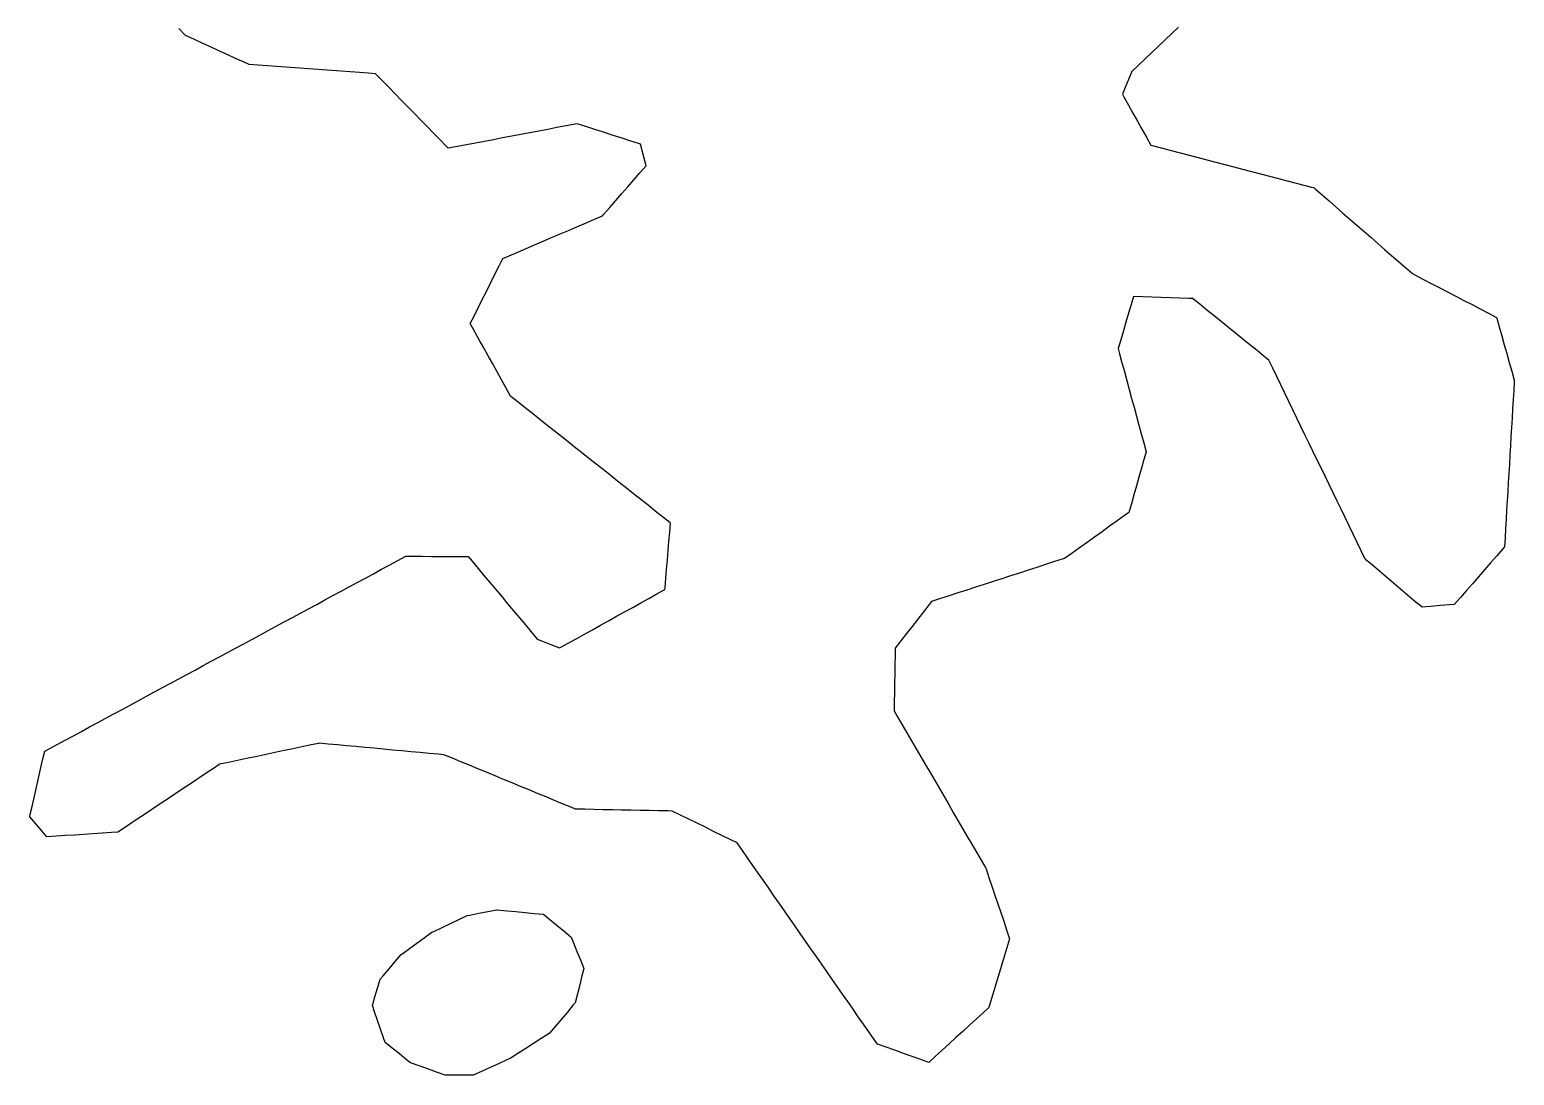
# Model space of a CAD drawing. Header units: millimetres. Extents: x 165 to 2352, y 1753 to 3323.
# Drawn here: x 1436.9 to 1598, y 2391 to 2504.5 of the extents above; entities that cross this region are included whole.
import ezdxf

# ---------------------------------------------------------------- set-up
doc = ezdxf.new("R2010")
doc.units = ezdxf.units.MM
for name, color, linetype in [('ALL_HOLES', 1, 'Continuous'), ('ALL_ISLANDS', 7, 'Continuous'), ('OUTLINE_ISLAND_01', 7, 'Continuous'), ('OUTLINE_ISLAND_01_HOLE_42', 1, 'Continuous')]:
    doc.layers.add(name, color=color, linetype=linetype)

msp = doc.modelspace()

# ---------------------------------------------------------------- linework, layer by layer
at = {"layer": 'ALL_HOLES'}
msp.add_lwpolyline([(1474.0909, 2398.589), (1474.3782, 2399.5468), (1474.6656, 2400.5047), (1474.9529, 2401.4625), (1475.2716, 2401.8383), (1475.9183, 2402.601), (1476.565, 2403.3638), (1477.2117, 2404.1265), (1477.3022, 2404.1923), (1478.1109, 2404.7805), (1478.9196, 2405.3686), (1479.7284, 2405.9568), (1480.5371, 2406.545), (1480.7609, 2406.6512), (1481.6643, 2407.0799), (1482.5678, 2407.5087), (1483.4712, 2407.9374), (1484.3746, 2408.3662), (1484.6672, 2408.4227), (1485.649, 2408.6127), (1486.6308, 2408.8026), (1487.6126, 2408.9925), (1487.6715, 2408.9868), (1488.6669, 2408.8909), (1489.6623, 2408.7951), (1490.6577, 2408.6992), (1491.6531, 2408.6034), (1492.6485, 2408.5075), (1493.3535, 2407.9278), (1494.1259, 2407.2926), (1494.8983, 2406.6575), (1495.6707, 2406.0223), (1495.9196, 2405.4019), (1496.2918, 2404.4738), (1496.664, 2403.5456), (1497.0363, 2402.6175), (1496.8337, 2401.8208), (1496.5874, 2400.8516), (1496.341, 2399.8824), (1496.0946, 2398.9132), (1495.8901, 2398.6685), (1495.2488, 2397.9012), (1494.6075, 2397.1339), (1493.9662, 2396.3666), (1493.3249, 2395.5993), (1493.257, 2395.556), (1492.4142, 2395.0179), (1491.5713, 2394.4798), (1490.7284, 2393.9417), (1489.8855, 2393.4036), (1489.0426, 2392.8655), (1488.6792, 2392.7002), (1487.769, 2392.2861), (1486.8587, 2391.872), (1485.9485, 2391.4579), (1485.0383, 2391.0438), (1484.0706, 2391.0405), (1483.0706, 2391.037), (1482.0706, 2391.0336), (1482, 2391.0585), (1481.0567, 2391.3906), (1480.1135, 2391.7227), (1479.1703, 2392.0549), (1478.227, 2392.387), (1477.8115, 2392.72), (1477.0311, 2393.3453), (1476.2507, 2393.9707), (1475.4704, 2394.596), (1475.2993, 2395.091), (1474.9728, 2396.0362), (1474.6463, 2396.9814), (1474.3197, 2397.9266)], close=True, dxfattribs=at)
at = {"layer": 'ALL_ISLANDS'}
msp.add_lwpolyline([(1561.5682, 2504.7326), (1560.84, 2504.0472), (1560.1118, 2503.3619), (1559.3836, 2502.6765), (1558.6554, 2501.9912), (1557.9272, 2501.3058), (1557.1989, 2500.6205), (1556.4707, 2499.9351), (1556.2205, 2499.3181), (1555.8446, 2498.3914), (1555.4687, 2497.4647), (1555.6334, 2497.1705), (1556.1218, 2496.2979), (1556.6102, 2495.4252), (1557.0987, 2494.5526), (1557.5871, 2493.68), (1558.0755, 2492.8074), (1558.5639, 2491.9348), (1558.8361, 2491.8638), (1559.8037, 2491.6112), (1560.7713, 2491.3587), (1561.7389, 2491.1061), (1562.7065, 2490.8536), (1563.6741, 2490.6011), (1564.6416, 2490.3485), (1565.6092, 2490.096), (1566.5768, 2489.8434), (1567.5444, 2489.5909), (1568.512, 2489.3383), (1569.4796, 2489.0858), (1570.4472, 2488.8333), (1571.4147, 2488.5807), (1572.3823, 2488.3282), (1573.3499, 2488.0756), (1574.3175, 2487.8231), (1575.2851, 2487.5705), (1576.2527, 2487.318), (1576.381, 2487.2061), (1577.1346, 2486.5488), (1577.8882, 2485.8914), (1578.6418, 2485.2341), (1579.3954, 2484.5768), (1580.149, 2483.9194), (1580.9026, 2483.2621), (1581.6562, 2482.6048), (1582.4098, 2481.9475), (1583.1634, 2481.2901), (1583.917, 2480.6328), (1584.6706, 2479.9755), (1585.4242, 2479.3181), (1586.1778, 2478.6608), (1586.9314, 2478.0035), (1587.1852, 2477.8715), (1588.0724, 2477.4101), (1588.9595, 2476.9486), (1589.8467, 2476.4872), (1590.7339, 2476.0257), (1591.621, 2475.5643), (1592.5082, 2475.1028), (1593.3954, 2474.6414), (1594.2825, 2474.1799), (1595.1697, 2473.7185), (1596.0569, 2473.257), (1596.0778, 2473.183), (1596.3499, 2472.2207), (1596.622, 2471.2584), (1596.8941, 2470.2962), (1597.1662, 2469.3339), (1597.4383, 2468.3716), (1597.7104, 2467.4093), (1597.9825, 2466.4471), (1597.9749, 2466.3187), (1597.9162, 2465.3205), (1597.8575, 2464.3222), (1597.7987, 2463.3239), (1597.74, 2462.3256), (1597.6813, 2461.3274), (1597.6226, 2460.3291), (1597.5638, 2459.3308), (1597.5051, 2458.3325), (1597.4464, 2457.3343), (1597.3876, 2456.336), (1597.3289, 2455.3377), (1597.2702, 2454.3394), (1597.2114, 2453.3412), (1597.1527, 2452.3429), (1597.094, 2451.3446), (1597.0352, 2450.3463), (1596.9765, 2449.3481), (1596.9178, 2448.3498), (1596.7305, 2448.1352), (1596.0731, 2447.3818), (1595.4156, 2446.6283), (1594.7581, 2445.8748), (1594.1006, 2445.1213), (1593.4432, 2444.3679), (1592.7857, 2443.6144), (1592.1282, 2442.8609), (1591.4707, 2442.1074), (1590.9376, 2442.0659), (1589.9406, 2441.9884), (1588.9436, 2441.9108), (1587.9466, 2441.8332), (1587.9343, 2441.8436), (1587.1708, 2442.4894), (1586.4074, 2443.1352), (1585.6439, 2443.7811), (1584.8804, 2444.4269), (1584.1169, 2445.0727), (1583.3534, 2445.7185), (1582.5899, 2446.3643), (1581.8264, 2447.0101), (1581.8128, 2447.0382), (1581.3764, 2447.938), (1580.94, 2448.8377), (1580.5036, 2449.7375), (1580.0672, 2450.6372), (1579.6308, 2451.537), (1579.1944, 2452.4367), (1578.758, 2453.3365), (1578.3216, 2454.2363), (1577.8852, 2455.136), (1577.4489, 2456.0358), (1577.0125, 2456.9355), (1576.5761, 2457.8353), (1576.1397, 2458.735), (1575.7033, 2459.6348), (1575.2669, 2460.5346), (1574.8305, 2461.4343), (1574.3941, 2462.3341), (1573.9577, 2463.2338), (1573.5213, 2464.1336), (1573.0849, 2465.0333), (1572.6485, 2465.9331), (1572.2121, 2466.8328), (1571.7757, 2467.7326), (1571.3393, 2468.6324), (1570.8516, 2469.0265), (1570.0738, 2469.655), (1569.2961, 2470.2836), (1568.5183, 2470.9121), (1567.7405, 2471.5407), (1566.9627, 2472.1692), (1566.185, 2472.7978), (1565.4072, 2473.4263), (1564.6294, 2474.0548), (1563.8516, 2474.6834), (1563.0739, 2475.3119), (1562.6702, 2475.3247), (1561.6708, 2475.3565), (1560.6713, 2475.3882), (1559.6718, 2475.4199), (1558.6723, 2475.4517), (1557.6728, 2475.4834), (1556.6733, 2475.5152), (1556.4206, 2474.6617), (1556.1366, 2473.7029), (1555.8527, 2472.744), (1555.5688, 2471.7852), (1555.2848, 2470.8263), (1555.0009, 2469.8675), (1555.1549, 2469.3007), (1555.4171, 2468.3357), (1555.6793, 2467.3707), (1555.9416, 2466.4057), (1556.2038, 2465.4407), (1556.466, 2464.4757), (1556.7282, 2463.5107), (1556.9904, 2462.5457), (1557.2526, 2461.5807), (1557.5148, 2460.6157), (1557.7771, 2459.6506), (1558.0393, 2458.6856), (1557.8049, 2457.8547), (1557.5334, 2456.8923), (1557.2619, 2455.9298), (1556.9904, 2454.9674), (1556.7189, 2454.0049), (1556.4474, 2453.0425), (1556.1759, 2452.0801), (1555.7106, 2451.7495), (1554.8953, 2451.1704), (1554.0801, 2450.5912), (1553.2648, 2450.0121), (1552.4496, 2449.433), (1551.6343, 2448.8539), (1550.8191, 2448.2748), (1550.0038, 2447.6957), (1549.1886, 2447.1165), (1549.0399, 2447.0683), (1548.0887, 2446.7597), (1547.1375, 2446.451), (1546.1863, 2446.1424), (1545.2352, 2445.8338), (1544.284, 2445.5251), (1543.3328, 2445.2165), (1542.3816, 2444.9079), (1541.4304, 2444.5993), (1540.4792, 2444.2906), (1539.5281, 2443.982), (1538.5769, 2443.6734), (1537.6257, 2443.3648), (1536.6745, 2443.0561), (1535.7233, 2442.7475), (1534.7721, 2442.4389), (1534.5115, 2442.1053), (1533.8959, 2441.3173), (1533.2802, 2440.5292), (1532.6646, 2439.7412), (1532.0489, 2438.9532), (1531.4333, 2438.1652), (1530.8176, 2437.3772), (1530.8038, 2436.5744), (1530.7865, 2435.5745), (1530.7693, 2434.5747), (1530.7521, 2433.5748), (1530.7349, 2432.575), (1530.7176, 2431.5751), (1530.7004, 2430.5753), (1531.0827, 2429.9187), (1531.5859, 2429.0545), (1532.0891, 2428.1904), (1532.5923, 2427.3262), (1533.0956, 2426.4621), (1533.5988, 2425.5979), (1534.102, 2424.7337), (1534.6052, 2423.8696), (1535.1084, 2423.0054), (1535.6116, 2422.1412), (1536.1148, 2421.2771), (1536.618, 2420.4129), (1537.1212, 2419.5487), (1537.6244, 2418.6846), (1538.1276, 2417.8204), (1538.6308, 2416.9562), (1539.1341, 2416.0921), (1539.6373, 2415.2279), (1540.1405, 2414.3637), (1540.6437, 2413.4996), (1540.667, 2413.4305), (1540.9866, 2412.483), (1541.3063, 2411.5355), (1541.6259, 2410.5879), (1541.9456, 2409.6404), (1542.2653, 2408.6929), (1542.5849, 2407.7454), (1542.9046, 2406.7978), (1543.2242, 2405.8503), (1542.9993, 2405.1013), (1542.7116, 2404.1436), (1542.4239, 2403.1858), (1542.1362, 2402.2281), (1541.8485, 2401.2704), (1541.5609, 2400.3127), (1541.2732, 2399.3549), (1540.9855, 2398.3972), (1540.3582, 2397.8242), (1539.6198, 2397.1498), (1538.8815, 2396.4754), (1538.1431, 2395.801), (1537.4048, 2395.1266), (1536.6664, 2394.4522), (1535.9281, 2393.7778), (1535.1897, 2393.1034), (1534.4513, 2392.4289), (1533.5863, 2392.739), (1532.645, 2393.0765), (1531.7036, 2393.4139), (1530.7623, 2393.7514), (1529.8209, 2394.0888), (1528.8796, 2394.4262), (1528.5306, 2394.9267), (1527.9587, 2395.747), (1527.3868, 2396.5673), (1526.8148, 2397.3876), (1526.2429, 2398.2079), (1525.671, 2399.0282), (1525.0991, 2399.8485), (1524.5271, 2400.6688), (1523.9552, 2401.4891), (1523.3833, 2402.3094), (1522.8113, 2403.1297), (1522.2394, 2403.95), (1521.6675, 2404.7703), (1521.0955, 2405.5906), (1520.5236, 2406.4109), (1519.9517, 2407.2312), (1519.3797, 2408.0515), (1518.8078, 2408.8718), (1518.2359, 2409.6921), (1517.6639, 2410.5124), (1517.092, 2411.3328), (1516.5201, 2412.1531), (1515.9481, 2412.9734), (1515.3762, 2413.7937), (1514.8043, 2414.614), (1514.2324, 2415.4343), (1513.6604, 2416.2546), (1512.9147, 2416.6197), (1512.0166, 2417.0595), (1511.1185, 2417.4993), (1510.2204, 2417.9391), (1509.3223, 2418.3789), (1508.4242, 2418.8186), (1507.5261, 2419.2584), (1506.628, 2419.6982), (1506.1349, 2419.7082), (1505.1351, 2419.7284), (1504.1353, 2419.7486), (1503.1355, 2419.7687), (1502.1357, 2419.7889), (1501.1359, 2419.8091), (1500.1361, 2419.8293), (1499.1363, 2419.8495), (1498.1365, 2419.8697), (1497.1367, 2419.8899), (1496.1369, 2419.9101), (1495.7176, 2420.0834), (1494.7934, 2420.4654), (1493.8693, 2420.8474), (1492.9451, 2421.2294), (1492.0209, 2421.6114), (1491.0968, 2421.9934), (1490.1726, 2422.3754), (1489.2484, 2422.7574), (1488.3243, 2423.1394), (1487.4001, 2423.5214), (1486.476, 2423.9034), (1485.5518, 2424.2854), (1484.6276, 2424.6674), (1483.7035, 2425.0494), (1482.7793, 2425.4314), (1481.8551, 2425.8134), (1481.262, 2425.8679), (1480.2662, 2425.9594), (1479.2704, 2426.0508), (1478.2746, 2426.1423), (1477.2787, 2426.2338), (1476.2829, 2426.3252), (1475.2871, 2426.4167), (1474.2913, 2426.5082), (1473.2955, 2426.5996), (1472.2997, 2426.6911), (1471.3039, 2426.7826), (1470.3081, 2426.874), (1469.3123, 2426.9655), (1468.3165, 2427.057), (1468.2659, 2427.0463), (1467.2875, 2426.8398), (1466.309, 2426.6333), (1465.3306, 2426.4268), (1464.3521, 2426.2202), (1463.3737, 2426.0137), (1462.3952, 2425.8072), (1461.4168, 2425.6007), (1460.4384, 2425.3942), (1459.4599, 2425.1877), (1458.4815, 2424.9811), (1457.503, 2424.7746), (1457.2773, 2424.6239), (1456.4456, 2424.0687), (1455.6139, 2423.5134), (1454.7823, 2422.9581), (1453.9506, 2422.4029), (1453.1189, 2421.8476), (1452.2872, 2421.2923), (1451.4556, 2420.7371), (1450.6239, 2420.1818), (1449.7922, 2419.6265), (1448.9605, 2419.0713), (1448.1289, 2418.516), (1447.2972, 2417.9607), (1446.4655, 2417.4055), (1445.7766, 2417.3607), (1444.7787, 2417.2959), (1443.7808, 2417.231), (1442.7829, 2417.1662), (1441.785, 2417.1013), (1440.7871, 2417.0365), (1439.7892, 2416.9716), (1438.7913, 2416.9068), (1438.2288, 2417.5547), (1437.5732, 2418.3098), (1436.9176, 2419.0649), (1436.9869, 2419.3681), (1437.2098, 2420.343), (1437.4327, 2421.3178), (1437.6556, 2422.2927), (1437.8785, 2423.2675), (1438.1014, 2424.2423), (1438.3243, 2425.2172), (1438.5472, 2426.192), (1439.0229, 2426.4489), (1439.9028, 2426.9239), (1440.7828, 2427.399), (1441.6627, 2427.8741), (1442.5427, 2428.3492), (1443.4226, 2428.8243), (1444.3026, 2429.2993), (1445.1825, 2429.7744), (1446.0624, 2430.2495), (1446.9424, 2430.7246), (1447.8223, 2431.1997), (1448.7023, 2431.6747), (1449.5822, 2432.1498), (1450.4622, 2432.6249), (1451.3421, 2433.1), (1452.222, 2433.5751), (1453.102, 2434.0502), (1453.9819, 2434.5252), (1454.8619, 2435.0003), (1455.7418, 2435.4754), (1456.6218, 2435.9505), (1457.5017, 2436.4256), (1458.3816, 2436.9006), (1459.2616, 2437.3757), (1460.1415, 2437.8508), (1461.0215, 2438.3259), (1461.9014, 2438.801), (1462.7813, 2439.276), (1463.6613, 2439.7511), (1464.5412, 2440.2262), (1465.4212, 2440.7013), (1466.3011, 2441.1764), (1467.1811, 2441.6514), (1468.061, 2442.1265), (1468.9409, 2442.6016), (1469.8209, 2443.0767), (1470.7008, 2443.5518), (1471.5808, 2444.0268), (1472.4607, 2444.5019), (1473.3407, 2444.977), (1474.2206, 2445.4521), (1475.1005, 2445.9272), (1475.9805, 2446.4022), (1476.8604, 2446.8773), (1477.7404, 2447.3524), (1478.4974, 2447.3468), (1479.4974, 2447.3394), (1480.4974, 2447.332), (1481.4974, 2447.3247), (1482.4973, 2447.3173), (1483.4973, 2447.3099), (1484.4973, 2447.3025), (1484.9186, 2446.7991), (1485.5604, 2446.0323), (1486.2022, 2445.2654), (1486.8441, 2444.4986), (1487.4859, 2443.7317), (1488.1277, 2442.9648), (1488.7695, 2442.198), (1489.4113, 2441.4311), (1490.0532, 2440.6643), (1490.695, 2439.8974), (1491.3368, 2439.1306), (1491.9786, 2438.3637), (1492.5414, 2438.1387), (1493.47, 2437.7675), (1494.3985, 2437.3962), (1494.4665, 2437.4339), (1495.3412, 2437.9187), (1496.2158, 2438.4035), (1497.0904, 2438.8883), (1497.9651, 2439.373), (1498.8397, 2439.8578), (1499.7143, 2440.3426), (1500.589, 2440.8274), (1501.4636, 2441.3122), (1502.3382, 2441.797), (1503.2129, 2442.2817), (1504.0875, 2442.7665), (1504.9621, 2443.2513), (1505.8368, 2443.7361), (1505.8559, 2443.967), (1505.9386, 2444.9635), (1506.0213, 2445.9601), (1506.104, 2446.9567), (1506.1867, 2447.9533), (1506.2694, 2448.9498), (1506.3521, 2449.9464), (1506.4348, 2450.943), (1506.3526, 2451.0082), (1505.5691, 2451.6296), (1504.7856, 2452.251), (1504.0022, 2452.8724), (1503.2187, 2453.4938), (1502.4352, 2454.1153), (1501.6517, 2454.7367), (1500.8682, 2455.3581), (1500.0848, 2455.9795), (1499.3013, 2456.6009), (1498.5178, 2457.2223), (1497.7343, 2457.8438), (1496.9508, 2458.4652), (1496.1674, 2459.0866), (1495.3839, 2459.708), (1494.6004, 2460.3294), (1493.8169, 2460.9509), (1493.0335, 2461.5723), (1492.25, 2462.1937), (1491.4665, 2462.8151), (1490.683, 2463.4365), (1489.8995, 2464.058), (1489.1161, 2464.6794), (1489.0939, 2464.7191), (1488.6076, 2465.5929), (1488.1213, 2466.4667), (1487.6351, 2467.3405), (1487.1488, 2468.2143), (1486.6625, 2469.0881), (1486.1762, 2469.9619), (1485.6899, 2470.8357), (1485.2036, 2471.7095), (1484.7173, 2472.5833), (1485.1236, 2473.396), (1485.5708, 2474.2904), (1486.018, 2475.1849), (1486.4652, 2476.0793), (1486.9124, 2476.9738), (1487.3595, 2477.8682), (1487.8067, 2478.7626), (1488.2539, 2479.6571), (1488.9384, 2479.9497), (1489.8579, 2480.3428), (1490.7774, 2480.7359), (1491.6969, 2481.129), (1492.6164, 2481.5221), (1493.5359, 2481.9152), (1494.4554, 2482.3083), (1495.3748, 2482.7014), (1496.2943, 2483.0945), (1497.2138, 2483.4876), (1498.1333, 2483.8807), (1499.0528, 2484.2738), (1499.1831, 2484.4232), (1499.84, 2485.1772), (1500.497, 2485.9311), (1501.1539, 2486.6851), (1501.8109, 2487.439), (1502.4678, 2488.1929), (1503.1247, 2488.9469), (1503.7817, 2489.7008), (1503.6752, 2490.1157), (1503.4267, 2491.0843), (1503.1781, 2492.0529), (1502.9795, 2492.1169), (1502.0277, 2492.4238), (1501.0759, 2492.7306), (1500.1242, 2493.0375), (1499.1724, 2493.3443), (1498.2207, 2493.6512), (1497.2689, 2493.958), (1496.3172, 2494.2649), (1496.0845, 2494.2206), (1495.1021, 2494.0338), (1494.1197, 2493.847), (1493.1373, 2493.6602), (1492.1549, 2493.4734), (1491.1725, 2493.2866), (1490.1901, 2493.0998), (1489.2077, 2492.913), (1488.2253, 2492.7261), (1487.2429, 2492.5393), (1486.2605, 2492.3525), (1485.2781, 2492.1657), (1484.2957, 2491.9789), (1483.3133, 2491.7921), (1482.3309, 2491.6053), (1482.117, 2491.8245), (1481.4184, 2492.54), (1480.7199, 2493.2556), (1480.0213, 2493.9712), (1479.3228, 2494.6867), (1478.6242, 2495.4023), (1477.9257, 2496.1178), (1477.2271, 2496.8334), (1476.5286, 2497.549), (1475.83, 2498.2645), (1475.1315, 2498.9801), (1474.4329, 2499.6957), (1473.6841, 2499.7497), (1472.6866, 2499.8216), (1471.6892, 2499.8936), (1470.6918, 2499.9655), (1469.6944, 2500.0375), (1468.697, 2500.1094), (1467.6996, 2500.1813), (1466.7022, 2500.2533), (1465.7048, 2500.3252), (1464.7074, 2500.3972), (1463.71, 2500.4691), (1462.7126, 2500.5411), (1461.7152, 2500.613), (1460.7177, 2500.6849), (1460.1731, 2500.9336), (1459.2633, 2501.3488), (1458.3536, 2501.7641), (1457.4439, 2502.1793), (1456.5342, 2502.5945), (1455.6245, 2503.0098), (1454.7148, 2503.425), (1453.8051, 2503.8403), (1453.7819, 2503.8658), (1453.1095, 2504.606)], dxfattribs=at)
at = {"layer": 'OUTLINE_ISLAND_01'}
msp.add_lwpolyline([(1561.5682, 2504.7326), (1560.84, 2504.0472), (1560.1118, 2503.3619), (1559.3836, 2502.6765), (1558.6554, 2501.9912), (1557.9272, 2501.3058), (1557.1989, 2500.6205), (1556.4707, 2499.9351), (1556.2205, 2499.3181), (1555.8446, 2498.3914), (1555.4687, 2497.4647), (1555.6334, 2497.1705), (1556.1218, 2496.2979), (1556.6102, 2495.4252), (1557.0987, 2494.5526), (1557.5871, 2493.68), (1558.0755, 2492.8074), (1558.5639, 2491.9348), (1558.8361, 2491.8638), (1559.8037, 2491.6112), (1560.7713, 2491.3587), (1561.7389, 2491.1061), (1562.7065, 2490.8536), (1563.6741, 2490.6011), (1564.6416, 2490.3485), (1565.6092, 2490.096), (1566.5768, 2489.8434), (1567.5444, 2489.5909), (1568.512, 2489.3383), (1569.4796, 2489.0858), (1570.4472, 2488.8333), (1571.4147, 2488.5807), (1572.3823, 2488.3282), (1573.3499, 2488.0756), (1574.3175, 2487.8231), (1575.2851, 2487.5705), (1576.2527, 2487.318), (1576.381, 2487.2061), (1577.1346, 2486.5488), (1577.8882, 2485.8914), (1578.6418, 2485.2341), (1579.3954, 2484.5768), (1580.149, 2483.9194), (1580.9026, 2483.2621), (1581.6562, 2482.6048), (1582.4098, 2481.9475), (1583.1634, 2481.2901), (1583.917, 2480.6328), (1584.6706, 2479.9755), (1585.4242, 2479.3181), (1586.1778, 2478.6608), (1586.9314, 2478.0035), (1587.1852, 2477.8715), (1588.0724, 2477.4101), (1588.9595, 2476.9486), (1589.8467, 2476.4872), (1590.7339, 2476.0257), (1591.621, 2475.5643), (1592.5082, 2475.1028), (1593.3954, 2474.6414), (1594.2825, 2474.1799), (1595.1697, 2473.7185), (1596.0569, 2473.257), (1596.0778, 2473.183), (1596.3499, 2472.2207), (1596.622, 2471.2584), (1596.8941, 2470.2962), (1597.1662, 2469.3339), (1597.4383, 2468.3716), (1597.7104, 2467.4093), (1597.9825, 2466.4471), (1597.9749, 2466.3187), (1597.9162, 2465.3205), (1597.8575, 2464.3222), (1597.7987, 2463.3239), (1597.74, 2462.3256), (1597.6813, 2461.3274), (1597.6226, 2460.3291), (1597.5638, 2459.3308), (1597.5051, 2458.3325), (1597.4464, 2457.3343), (1597.3876, 2456.336), (1597.3289, 2455.3377), (1597.2702, 2454.3394), (1597.2114, 2453.3412), (1597.1527, 2452.3429), (1597.094, 2451.3446), (1597.0352, 2450.3463), (1596.9765, 2449.3481), (1596.9178, 2448.3498), (1596.7305, 2448.1352), (1596.0731, 2447.3818), (1595.4156, 2446.6283), (1594.7581, 2445.8748), (1594.1006, 2445.1213), (1593.4432, 2444.3679), (1592.7857, 2443.6144), (1592.1282, 2442.8609), (1591.4707, 2442.1074), (1590.9376, 2442.0659), (1589.9406, 2441.9884), (1588.9436, 2441.9108), (1587.9466, 2441.8332), (1587.9343, 2441.8436), (1587.1708, 2442.4894), (1586.4074, 2443.1352), (1585.6439, 2443.7811), (1584.8804, 2444.4269), (1584.1169, 2445.0727), (1583.3534, 2445.7185), (1582.5899, 2446.3643), (1581.8264, 2447.0101), (1581.8128, 2447.0382), (1581.3764, 2447.938), (1580.94, 2448.8377), (1580.5036, 2449.7375), (1580.0672, 2450.6372), (1579.6308, 2451.537), (1579.1944, 2452.4367), (1578.758, 2453.3365), (1578.3216, 2454.2363), (1577.8852, 2455.136), (1577.4489, 2456.0358), (1577.0125, 2456.9355), (1576.5761, 2457.8353), (1576.1397, 2458.735), (1575.7033, 2459.6348), (1575.2669, 2460.5346), (1574.8305, 2461.4343), (1574.3941, 2462.3341), (1573.9577, 2463.2338), (1573.5213, 2464.1336), (1573.0849, 2465.0333), (1572.6485, 2465.9331), (1572.2121, 2466.8328), (1571.7757, 2467.7326), (1571.3393, 2468.6324), (1570.8516, 2469.0265), (1570.0738, 2469.655), (1569.2961, 2470.2836), (1568.5183, 2470.9121), (1567.7405, 2471.5407), (1566.9627, 2472.1692), (1566.185, 2472.7978), (1565.4072, 2473.4263), (1564.6294, 2474.0548), (1563.8516, 2474.6834), (1563.0739, 2475.3119), (1562.6702, 2475.3247), (1561.6708, 2475.3565), (1560.6713, 2475.3882), (1559.6718, 2475.4199), (1558.6723, 2475.4517), (1557.6728, 2475.4834), (1556.6733, 2475.5152), (1556.4206, 2474.6617), (1556.1366, 2473.7029), (1555.8527, 2472.744), (1555.5688, 2471.7852), (1555.2848, 2470.8263), (1555.0009, 2469.8675), (1555.1549, 2469.3007), (1555.4171, 2468.3357), (1555.6793, 2467.3707), (1555.9416, 2466.4057), (1556.2038, 2465.4407), (1556.466, 2464.4757), (1556.7282, 2463.5107), (1556.9904, 2462.5457), (1557.2526, 2461.5807), (1557.5148, 2460.6157), (1557.7771, 2459.6506), (1558.0393, 2458.6856), (1557.8049, 2457.8547), (1557.5334, 2456.8923), (1557.2619, 2455.9298), (1556.9904, 2454.9674), (1556.7189, 2454.0049), (1556.4474, 2453.0425), (1556.1759, 2452.0801), (1555.7106, 2451.7495), (1554.8953, 2451.1704), (1554.0801, 2450.5912), (1553.2648, 2450.0121), (1552.4496, 2449.433), (1551.6343, 2448.8539), (1550.8191, 2448.2748), (1550.0038, 2447.6957), (1549.1886, 2447.1165), (1549.0399, 2447.0683), (1548.0887, 2446.7597), (1547.1375, 2446.451), (1546.1863, 2446.1424), (1545.2352, 2445.8338), (1544.284, 2445.5251), (1543.3328, 2445.2165), (1542.3816, 2444.9079), (1541.4304, 2444.5993), (1540.4792, 2444.2906), (1539.5281, 2443.982), (1538.5769, 2443.6734), (1537.6257, 2443.3648), (1536.6745, 2443.0561), (1535.7233, 2442.7475), (1534.7721, 2442.4389), (1534.5115, 2442.1053), (1533.8959, 2441.3173), (1533.2802, 2440.5292), (1532.6646, 2439.7412), (1532.0489, 2438.9532), (1531.4333, 2438.1652), (1530.8176, 2437.3772), (1530.8038, 2436.5744), (1530.7865, 2435.5745), (1530.7693, 2434.5747), (1530.7521, 2433.5748), (1530.7349, 2432.575), (1530.7176, 2431.5751), (1530.7004, 2430.5753), (1531.0827, 2429.9187), (1531.5859, 2429.0545), (1532.0891, 2428.1904), (1532.5923, 2427.3262), (1533.0956, 2426.4621), (1533.5988, 2425.5979), (1534.102, 2424.7337), (1534.6052, 2423.8696), (1535.1084, 2423.0054), (1535.6116, 2422.1412), (1536.1148, 2421.2771), (1536.618, 2420.4129), (1537.1212, 2419.5487), (1537.6244, 2418.6846), (1538.1276, 2417.8204), (1538.6308, 2416.9562), (1539.1341, 2416.0921), (1539.6373, 2415.2279), (1540.1405, 2414.3637), (1540.6437, 2413.4996), (1540.667, 2413.4305), (1540.9866, 2412.483), (1541.3063, 2411.5355), (1541.6259, 2410.5879), (1541.9456, 2409.6404), (1542.2653, 2408.6929), (1542.5849, 2407.7454), (1542.9046, 2406.7978), (1543.2242, 2405.8503), (1542.9993, 2405.1013), (1542.7116, 2404.1436), (1542.4239, 2403.1858), (1542.1362, 2402.2281), (1541.8485, 2401.2704), (1541.5609, 2400.3127), (1541.2732, 2399.3549), (1540.9855, 2398.3972), (1540.3582, 2397.8242), (1539.6198, 2397.1498), (1538.8815, 2396.4754), (1538.1431, 2395.801), (1537.4048, 2395.1266), (1536.6664, 2394.4522), (1535.9281, 2393.7778), (1535.1897, 2393.1034), (1534.4513, 2392.4289), (1533.5863, 2392.739), (1532.645, 2393.0765), (1531.7036, 2393.4139), (1530.7623, 2393.7514), (1529.8209, 2394.0888), (1528.8796, 2394.4262), (1528.5306, 2394.9267), (1527.9587, 2395.747), (1527.3868, 2396.5673), (1526.8148, 2397.3876), (1526.2429, 2398.2079), (1525.671, 2399.0282), (1525.0991, 2399.8485), (1524.5271, 2400.6688), (1523.9552, 2401.4891), (1523.3833, 2402.3094), (1522.8113, 2403.1297), (1522.2394, 2403.95), (1521.6675, 2404.7703), (1521.0955, 2405.5906), (1520.5236, 2406.4109), (1519.9517, 2407.2312), (1519.3797, 2408.0515), (1518.8078, 2408.8718), (1518.2359, 2409.6921), (1517.6639, 2410.5124), (1517.092, 2411.3328), (1516.5201, 2412.1531), (1515.9481, 2412.9734), (1515.3762, 2413.7937), (1514.8043, 2414.614), (1514.2324, 2415.4343), (1513.6604, 2416.2546), (1512.9147, 2416.6197), (1512.0166, 2417.0595), (1511.1185, 2417.4993), (1510.2204, 2417.9391), (1509.3223, 2418.3789), (1508.4242, 2418.8186), (1507.5261, 2419.2584), (1506.628, 2419.6982), (1506.1349, 2419.7082), (1505.1351, 2419.7284), (1504.1353, 2419.7486), (1503.1355, 2419.7687), (1502.1357, 2419.7889), (1501.1359, 2419.8091), (1500.1361, 2419.8293), (1499.1363, 2419.8495), (1498.1365, 2419.8697), (1497.1367, 2419.8899), (1496.1369, 2419.9101), (1495.7176, 2420.0834), (1494.7934, 2420.4654), (1493.8693, 2420.8474), (1492.9451, 2421.2294), (1492.0209, 2421.6114), (1491.0968, 2421.9934), (1490.1726, 2422.3754), (1489.2484, 2422.7574), (1488.3243, 2423.1394), (1487.4001, 2423.5214), (1486.476, 2423.9034), (1485.5518, 2424.2854), (1484.6276, 2424.6674), (1483.7035, 2425.0494), (1482.7793, 2425.4314), (1481.8551, 2425.8134), (1481.262, 2425.8679), (1480.2662, 2425.9594), (1479.2704, 2426.0508), (1478.2746, 2426.1423), (1477.2787, 2426.2338), (1476.2829, 2426.3252), (1475.2871, 2426.4167), (1474.2913, 2426.5082), (1473.2955, 2426.5996), (1472.2997, 2426.6911), (1471.3039, 2426.7826), (1470.3081, 2426.874), (1469.3123, 2426.9655), (1468.3165, 2427.057), (1468.2659, 2427.0463), (1467.2875, 2426.8398), (1466.309, 2426.6333), (1465.3306, 2426.4268), (1464.3521, 2426.2202), (1463.3737, 2426.0137), (1462.3952, 2425.8072), (1461.4168, 2425.6007), (1460.4384, 2425.3942), (1459.4599, 2425.1877), (1458.4815, 2424.9811), (1457.503, 2424.7746), (1457.2773, 2424.6239), (1456.4456, 2424.0687), (1455.6139, 2423.5134), (1454.7823, 2422.9581), (1453.9506, 2422.4029), (1453.1189, 2421.8476), (1452.2872, 2421.2923), (1451.4556, 2420.7371), (1450.6239, 2420.1818), (1449.7922, 2419.6265), (1448.9605, 2419.0713), (1448.1289, 2418.516), (1447.2972, 2417.9607), (1446.4655, 2417.4055), (1445.7766, 2417.3607), (1444.7787, 2417.2959), (1443.7808, 2417.231), (1442.7829, 2417.1662), (1441.785, 2417.1013), (1440.7871, 2417.0365), (1439.7892, 2416.9716), (1438.7913, 2416.9068), (1438.2288, 2417.5547), (1437.5732, 2418.3098), (1436.9176, 2419.0649), (1436.9869, 2419.3681), (1437.2098, 2420.343), (1437.4327, 2421.3178), (1437.6556, 2422.2927), (1437.8785, 2423.2675), (1438.1014, 2424.2423), (1438.3243, 2425.2172), (1438.5472, 2426.192), (1439.0229, 2426.4489), (1439.9028, 2426.9239), (1440.7828, 2427.399), (1441.6627, 2427.8741), (1442.5427, 2428.3492), (1443.4226, 2428.8243), (1444.3026, 2429.2993), (1445.1825, 2429.7744), (1446.0624, 2430.2495), (1446.9424, 2430.7246), (1447.8223, 2431.1997), (1448.7023, 2431.6747), (1449.5822, 2432.1498), (1450.4622, 2432.6249), (1451.3421, 2433.1), (1452.222, 2433.5751), (1453.102, 2434.0502), (1453.9819, 2434.5252), (1454.8619, 2435.0003), (1455.7418, 2435.4754), (1456.6218, 2435.9505), (1457.5017, 2436.4256), (1458.3816, 2436.9006), (1459.2616, 2437.3757), (1460.1415, 2437.8508), (1461.0215, 2438.3259), (1461.9014, 2438.801), (1462.7813, 2439.276), (1463.6613, 2439.7511), (1464.5412, 2440.2262), (1465.4212, 2440.7013), (1466.3011, 2441.1764), (1467.1811, 2441.6514), (1468.061, 2442.1265), (1468.9409, 2442.6016), (1469.8209, 2443.0767), (1470.7008, 2443.5518), (1471.5808, 2444.0268), (1472.4607, 2444.5019), (1473.3407, 2444.977), (1474.2206, 2445.4521), (1475.1005, 2445.9272), (1475.9805, 2446.4022), (1476.8604, 2446.8773), (1477.7404, 2447.3524), (1478.4974, 2447.3468), (1479.4974, 2447.3394), (1480.4974, 2447.332), (1481.4974, 2447.3247), (1482.4973, 2447.3173), (1483.4973, 2447.3099), (1484.4973, 2447.3025), (1484.9186, 2446.7991), (1485.5604, 2446.0323), (1486.2022, 2445.2654), (1486.8441, 2444.4986), (1487.4859, 2443.7317), (1488.1277, 2442.9648), (1488.7695, 2442.198), (1489.4113, 2441.4311), (1490.0532, 2440.6643), (1490.695, 2439.8974), (1491.3368, 2439.1306), (1491.9786, 2438.3637), (1492.5414, 2438.1387), (1493.47, 2437.7675), (1494.3985, 2437.3962), (1494.4665, 2437.4339), (1495.3412, 2437.9187), (1496.2158, 2438.4035), (1497.0904, 2438.8883), (1497.9651, 2439.373), (1498.8397, 2439.8578), (1499.7143, 2440.3426), (1500.589, 2440.8274), (1501.4636, 2441.3122), (1502.3382, 2441.797), (1503.2129, 2442.2817), (1504.0875, 2442.7665), (1504.9621, 2443.2513), (1505.8368, 2443.7361), (1505.8559, 2443.967), (1505.9386, 2444.9635), (1506.0213, 2445.9601), (1506.104, 2446.9567), (1506.1867, 2447.9533), (1506.2694, 2448.9498), (1506.3521, 2449.9464), (1506.4348, 2450.943), (1506.3526, 2451.0082), (1505.5691, 2451.6296), (1504.7856, 2452.251), (1504.0022, 2452.8724), (1503.2187, 2453.4938), (1502.4352, 2454.1153), (1501.6517, 2454.7367), (1500.8682, 2455.3581), (1500.0848, 2455.9795), (1499.3013, 2456.6009), (1498.5178, 2457.2223), (1497.7343, 2457.8438), (1496.9508, 2458.4652), (1496.1674, 2459.0866), (1495.3839, 2459.708), (1494.6004, 2460.3294), (1493.8169, 2460.9509), (1493.0335, 2461.5723), (1492.25, 2462.1937), (1491.4665, 2462.8151), (1490.683, 2463.4365), (1489.8995, 2464.058), (1489.1161, 2464.6794), (1489.0939, 2464.7191), (1488.6076, 2465.5929), (1488.1213, 2466.4667), (1487.6351, 2467.3405), (1487.1488, 2468.2143), (1486.6625, 2469.0881), (1486.1762, 2469.9619), (1485.6899, 2470.8357), (1485.2036, 2471.7095), (1484.7173, 2472.5833), (1485.1236, 2473.396), (1485.5708, 2474.2904), (1486.018, 2475.1849), (1486.4652, 2476.0793), (1486.9124, 2476.9738), (1487.3595, 2477.8682), (1487.8067, 2478.7626), (1488.2539, 2479.6571), (1488.9384, 2479.9497), (1489.8579, 2480.3428), (1490.7774, 2480.7359), (1491.6969, 2481.129), (1492.6164, 2481.5221), (1493.5359, 2481.9152), (1494.4554, 2482.3083), (1495.3748, 2482.7014), (1496.2943, 2483.0945), (1497.2138, 2483.4876), (1498.1333, 2483.8807), (1499.0528, 2484.2738), (1499.1831, 2484.4232), (1499.84, 2485.1772), (1500.497, 2485.9311), (1501.1539, 2486.6851), (1501.8109, 2487.439), (1502.4678, 2488.1929), (1503.1247, 2488.9469), (1503.7817, 2489.7008), (1503.6752, 2490.1157), (1503.4267, 2491.0843), (1503.1781, 2492.0529), (1502.9795, 2492.1169), (1502.0277, 2492.4238), (1501.0759, 2492.7306), (1500.1242, 2493.0375), (1499.1724, 2493.3443), (1498.2207, 2493.6512), (1497.2689, 2493.958), (1496.3172, 2494.2649), (1496.0845, 2494.2206), (1495.1021, 2494.0338), (1494.1197, 2493.847), (1493.1373, 2493.6602), (1492.1549, 2493.4734), (1491.1725, 2493.2866), (1490.1901, 2493.0998), (1489.2077, 2492.913), (1488.2253, 2492.7261), (1487.2429, 2492.5393), (1486.2605, 2492.3525), (1485.2781, 2492.1657), (1484.2957, 2491.9789), (1483.3133, 2491.7921), (1482.3309, 2491.6053), (1482.117, 2491.8245), (1481.4184, 2492.54), (1480.7199, 2493.2556), (1480.0213, 2493.9712), (1479.3228, 2494.6867), (1478.6242, 2495.4023), (1477.9257, 2496.1178), (1477.2271, 2496.8334), (1476.5286, 2497.549), (1475.83, 2498.2645), (1475.1315, 2498.9801), (1474.4329, 2499.6957), (1473.6841, 2499.7497), (1472.6866, 2499.8216), (1471.6892, 2499.8936), (1470.6918, 2499.9655), (1469.6944, 2500.0375), (1468.697, 2500.1094), (1467.6996, 2500.1813), (1466.7022, 2500.2533), (1465.7048, 2500.3252), (1464.7074, 2500.3972), (1463.71, 2500.4691), (1462.7126, 2500.5411), (1461.7152, 2500.613), (1460.7177, 2500.6849), (1460.1731, 2500.9336), (1459.2633, 2501.3488), (1458.3536, 2501.7641), (1457.4439, 2502.1793), (1456.5342, 2502.5945), (1455.6245, 2503.0098), (1454.7148, 2503.425), (1453.8051, 2503.8403), (1453.7819, 2503.8658), (1453.1095, 2504.606)], dxfattribs=at)
at = {"layer": 'OUTLINE_ISLAND_01_HOLE_42'}
msp.add_lwpolyline([(1474.0909, 2398.589), (1474.3782, 2399.5468), (1474.6656, 2400.5047), (1474.9529, 2401.4625), (1475.2716, 2401.8383), (1475.9183, 2402.601), (1476.565, 2403.3638), (1477.2117, 2404.1265), (1477.3022, 2404.1923), (1478.1109, 2404.7805), (1478.9196, 2405.3686), (1479.7284, 2405.9568), (1480.5371, 2406.545), (1480.7609, 2406.6512), (1481.6643, 2407.0799), (1482.5678, 2407.5087), (1483.4712, 2407.9374), (1484.3746, 2408.3662), (1484.6672, 2408.4227), (1485.649, 2408.6127), (1486.6308, 2408.8026), (1487.6126, 2408.9925), (1487.6715, 2408.9868), (1488.6669, 2408.8909), (1489.6623, 2408.7951), (1490.6577, 2408.6992), (1491.6531, 2408.6034), (1492.6485, 2408.5075), (1493.3535, 2407.9278), (1494.1259, 2407.2926), (1494.8983, 2406.6575), (1495.6707, 2406.0223), (1495.9196, 2405.4019), (1496.2918, 2404.4738), (1496.664, 2403.5456), (1497.0363, 2402.6175), (1496.8337, 2401.8208), (1496.5874, 2400.8516), (1496.341, 2399.8824), (1496.0946, 2398.9132), (1495.8901, 2398.6685), (1495.2488, 2397.9012), (1494.6075, 2397.1339), (1493.9662, 2396.3666), (1493.3249, 2395.5993), (1493.257, 2395.556), (1492.4142, 2395.0179), (1491.5713, 2394.4798), (1490.7284, 2393.9417), (1489.8855, 2393.4036), (1489.0426, 2392.8655), (1488.6792, 2392.7002), (1487.769, 2392.2861), (1486.8587, 2391.872), (1485.9485, 2391.4579), (1485.0383, 2391.0438), (1484.0706, 2391.0405), (1483.0706, 2391.037), (1482.0706, 2391.0336), (1482, 2391.0585), (1481.0567, 2391.3906), (1480.1135, 2391.7227), (1479.1703, 2392.0549), (1478.227, 2392.387), (1477.8115, 2392.72), (1477.0311, 2393.3453), (1476.2507, 2393.9707), (1475.4704, 2394.596), (1475.2993, 2395.091), (1474.9728, 2396.0362), (1474.6463, 2396.9814), (1474.3197, 2397.9266)], close=True, dxfattribs=at)

doc.saveas('drawing.dxf')
